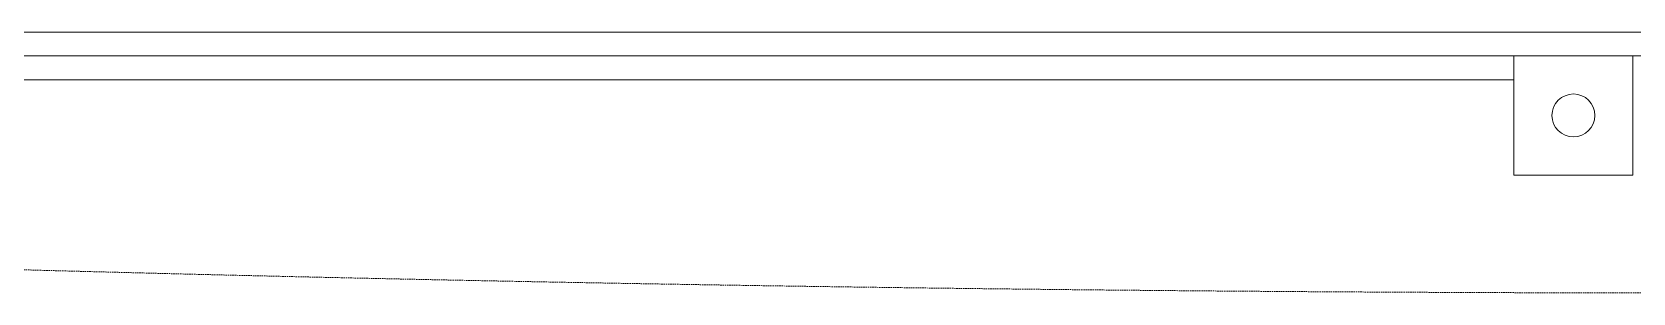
# Model space of a CAD drawing. Header units: inches. Extents: x 22 to 382261, y 22 to 371281.
# Drawn here: x 128360 to 131719, y 238508 to 239055 of the extents above; entities that cross this region are included whole.
import ezdxf

# ---------------------------------------------------------------- set-up
doc = ezdxf.new("R2010")
doc.units = ezdxf.units.IN
doc.header["$MEASUREMENT"] = 0
doc.linetypes.add('Hidden 1_8_', pattern=[4.7625, 3.175, -1.5875])
doc.layers.add('A-DETL-HDLN', color=90, linetype='Hidden 1_8_', lineweight=9)
doc.layers.add('Q-CASE', color=31, linetype='Continuous', lineweight=9)

# ---------------------------------------------------------------- blocks, each defined once
blk = doc.blocks.new('Casework 1 - Casework 1-382926-01-Ground floor DIMENSION PLAN')
at = {"layer": 'Q-CASE'}
for p, q in [((20704.6, -8841.8), (-14547.8, -8841.8)), ((-6718.8, -8891.9), (-2468.8, -8891.9)), ((-2468.8, -8891.8), (-2468.8, -9141.8)), ((-2218.8, -8891.8), (-2468.8, -8891.8)), ((-2218.8, -9141.8), (-2218.8, -8891.8)), ((-2218.8, -8891.9), (2031.2, -8891.9)), ((-2468.8, -8941.8), (-6718.8, -8941.8)), ((-2468.8, -9141.8), (-2218.8, -9141.8))]:
    blk.add_line(p, q, dxfattribs=at)
at = {"layer": 'Q-CASE', "lineweight": 18}
for start, end in [(0, 180), (180, 0)]:
    blk.add_arc((-2343.8, -9016.8), 45, start, end, dxfattribs=at)

msp = doc.modelspace()

# ---------------------------------------------------------------- linework, layer by layer
at = {"layer": 'A-DETL-HDLN'}
msp.add_arc((131877.6, 367118.7), 128610.6, 265.259142, 270.740858, dxfattribs=at)

# ---------------------------------------------------------------- block references
at = {"layer": 'Q-CASE'}
msp.add_blockref('Casework 1 - Casework 1-382926-01-Ground floor DIMENSION PLAN', (133937.6, 247897.3), dxfattribs=at)

doc.saveas('drawing.dxf')
